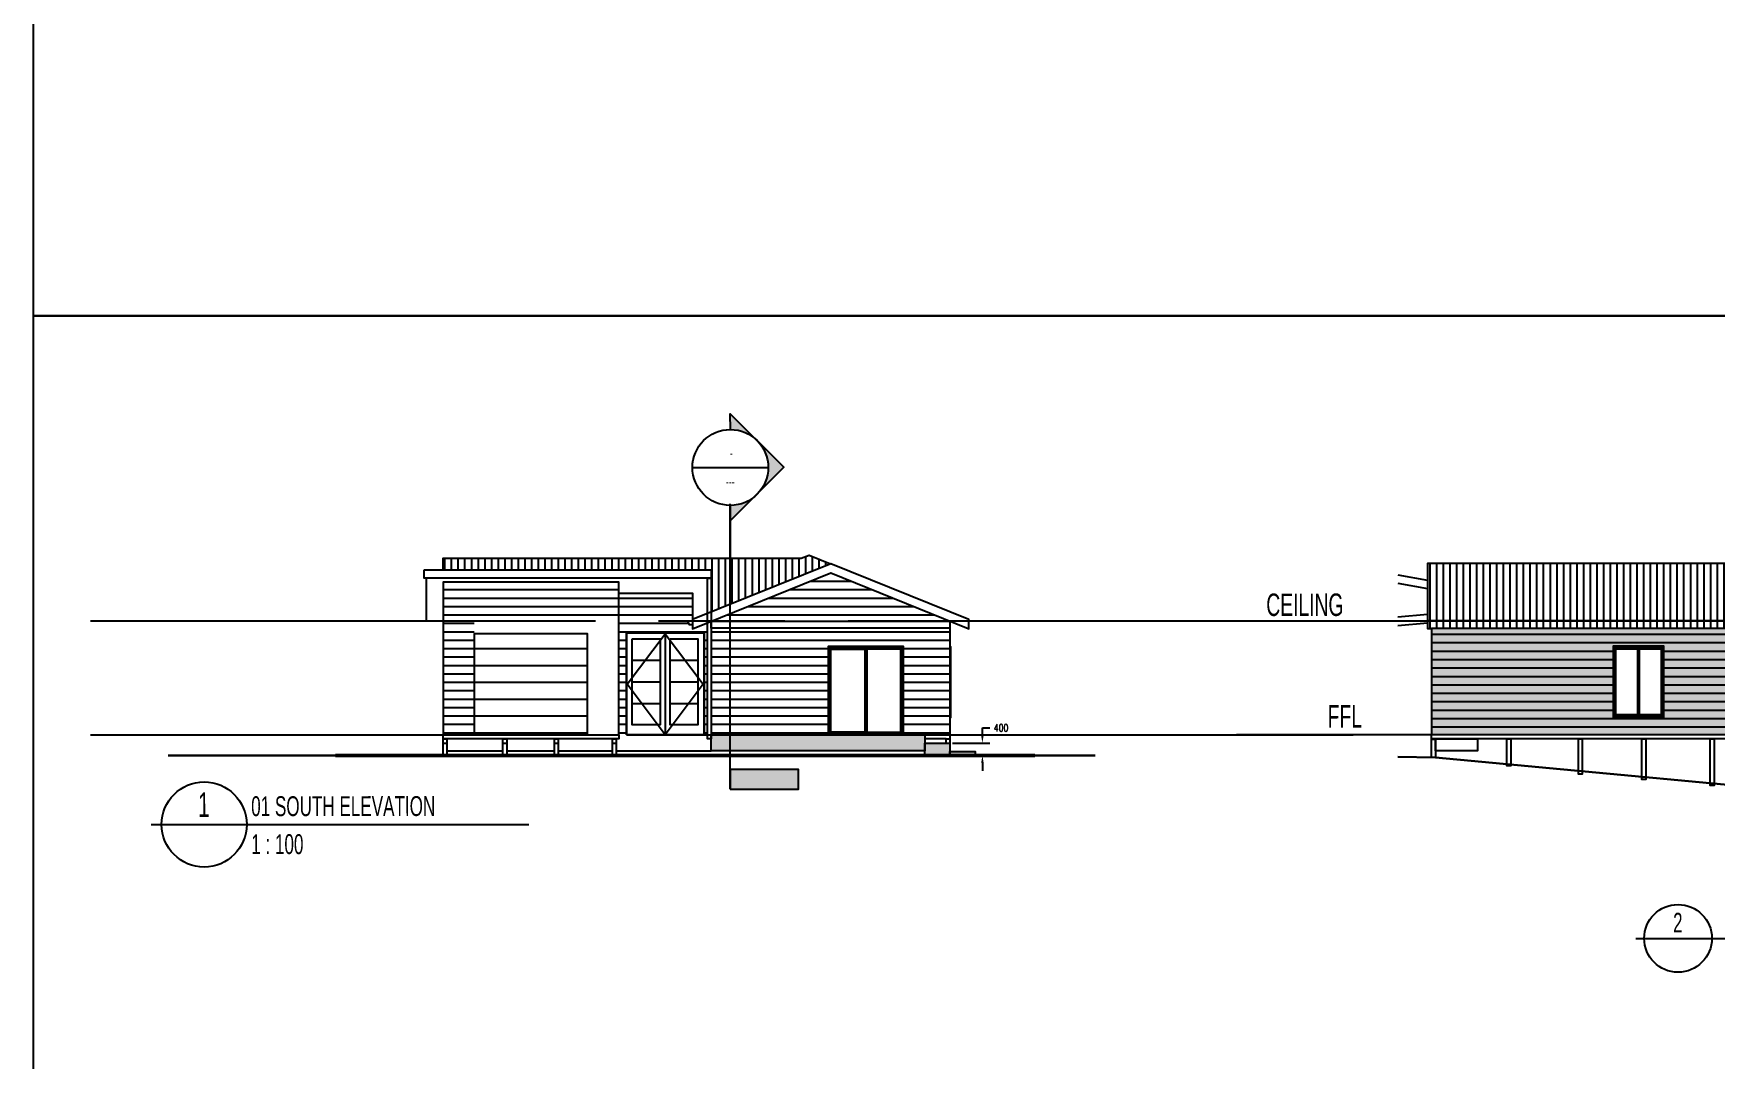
# Model space of a CAD drawing. Header units: inches. Extents: x 26998 to 46838, y -509 to 4343.
# Drawn here: x 37995.35 to 38035.31, y 866.87 to 891.24 of the extents above; entities that cross this region are included whole.
import ezdxf

# ---------------------------------------------------------------- set-up
doc = ezdxf.new("R2010")
doc.units = ezdxf.units.IN
doc.header["$LTSCALE"] = 0.5
doc.header["$MEASUREMENT"] = 0
doc.linetypes.add('ACAD_ISO08W100', pattern=[36, 24, -3, 6, -3])
doc.layers.get('Defpoints').update_dxf_attribs({"color": 140})
doc.layers.add('A-MUROS', color=1, linetype='Continuous')
doc.layers.add('NUEVO DIBUJO', color=2, linetype='Continuous')
doc.styles.get("Standard").update_dxf_attribs({"font": 'romans.shx', "width": 0.75})
doc.dimstyles.get("Standard").update_dxf_attribs({"dimtxt": 0.18, "dimasz": 0.18, "dimexe": 0.18, "dimexo": 0.0625, "dimgap": 0.09, "dimtad": 0, "dimtih": 1, "dimtoh": 1, "dimdec": 4, "dimzin": 0, "dimdsep": 46, "dimtxsty": 'Standard', "dimcen": 0.09, "dimadec": 0, "dimazin": 0, "dimtfac": 1, "dimtdec": 4, "dimtofl": 0, "dimtmove": 0, "dimatfit": 3, "dimfxl": 1, "dimtolj": 1, "dimtzin": 0, "dimarcsym": 0})
pattern_1 = [(0, (37732.39393, 599.03174), (0, 0.2), [])]

# ---------------------------------------------------------------- blocks, each defined once
blk = doc.blocks.new('*D512')
at = {"layer": 'Defpoints', "color": 0, "transparency": 16777216}
for p in [(38017.12, 874.388), (38017.895, 874.388), (38017.723, 874.09)]:
    blk.add_point(p, dxfattribs=at)
at = {"layer": 'NUEVO DIBUJO', "color": 0, "lineweight": -2, "transparency": 16777216}
for p, q in [((38017.895, 874.568), (38017.895, 874.748)), ((38017.895, 874.748), (38018.075, 874.748)), ((38017.183, 874.388), (38018.075, 874.388)), ((38017.785, 874.09), (38018.075, 874.09)), ((38017.895, 873.91), (38017.895, 873.73))]:
    blk.add_line(p, q, dxfattribs=at)
at = {"layer": 'NUEVO DIBUJO', "color": 0, "transparency": 16777216}
for points in [[(38017.865, 874.568), (38017.925, 874.568), (38017.895, 874.388)], [(38017.865, 873.91), (38017.925, 873.91), (38017.895, 874.09)]]:
    blk.add_solid(points, dxfattribs=at)
at = {"layer": 'NUEVO DIBUJO', "color": 0, "transparency": 16777216, "insert": (38018.339, 874.748), "char_height": 0.18, "attachment_point": 5}
blk.add_mtext('\\A1;400', dxfattribs=at)

msp = doc.modelspace()

# ---------------------------------------------------------------- hatches: boundary and pattern name
at = {"true_color": 0x939598}
h = msp.add_hatch(dxfattribs=at)
h.set_pattern_fill('LINE', color=252, scale=0.05, angle=90)
h.set_pattern_definition([(90, (37732.39393, 599.03174), (-0.15875, 1e-17), [])])
h.paths.add_polyline_path([(38014.2902854, 878.6449256), (38013.7762107, 878.854454), (38013.5924619, 878.7784666), (38011.9045507, 878.7784666), (38011.9045507, 878.5688436), (38011.9045507, 877.6806906)])
h.paths.add_polyline_path([(38011.9045507, 878.5688436), (38011.9045507, 878.7784666), (38005.0839628, 878.7784666), (38005.0839628, 878.505691), (38011.4541713, 878.505691), (38011.4541713, 878.3026081), (38011.4541713, 877.4986622), (38011.9045507, 877.6806906)])
h = msp.add_hatch(dxfattribs=at)
h.set_pattern_fill('LINE', color=252, scale=0.05, angle=90)
h.set_pattern_definition([(90, (37760.24249, 607.17199), (-0.15875, 1e-17), [])])
h.paths.add_polyline_path([(38047.151321, 878.8546039), (38036.9097894, 878.8543042), (38036.39677, 878.6513711), (38028.4657457, 878.6513711), (38028.4657457, 877.2873435), (38047.151321, 877.2873435)])
h.paths.add_polyline_path([(38047.151321, 877.2873435), (38028.4657457, 877.2873435), (38028.4657457, 877.1097396), (38028.5673621, 877.1097396), (38046.5548118, 877.1095897), (38047.151321, 877.1095897)])
at = {"layer": 'NUEVO DIBUJO'}
h = msp.add_hatch(color=3, dxfattribs=at)
h.dxf.hatch_style = 1
h.paths.add_polyline_path([(38011.9045507, 882.2096724), (38011.9108459, 881.8352595, -0.183582479), (38012.5083001, 881.6058521)])
h.paths.add_polyline_path([(38013.1735566, 880.9405174), (38012.5792491, 881.5348948, -0.1844551951), (38012.8085913, 880.9343718, -0.1639079338), (38012.6249646, 880.3892687)])
h.paths.add_polyline_path([(38012.4562601, 880.2197471, -0.1660457928), (38011.9045507, 880.0334841), (38011.9045507, 879.6653659)])
at = {"layer": 'NUEVO DIBUJO', "true_color": 0x636466}
h = msp.add_hatch(dxfattribs=at)
h.set_pattern_fill('_USER', color=251, scale=0.2, pattern_type=0)
h.set_pattern_definition(pattern_1)
h.paths.add_polyline_path([(38005.0839628, 878.2074364), (38005.0839628, 877.2873435), (38009.2589276, 877.2873435), (38009.2589276, 878.2074364)])
h = msp.add_hatch(dxfattribs=at)
h.set_pattern_fill('_USER', color=251, scale=0.2, pattern_type=0)
h.set_pattern_definition(pattern_1)
h.paths.add_polyline_path([(38017.115689, 877.2873435), (38014.2902877, 878.4294038), (38011.9045507, 877.465059), (38011.9045507, 877.2873435)])
h = msp.add_hatch(dxfattribs=at)
h.set_pattern_fill('_USER', color=251, scale=0.2, pattern_type=0)
h.set_pattern_definition(pattern_1)
h.paths.add_polyline_path([(38011.0099368, 877.9472505), (38009.2589276, 877.9472505), (38009.2589276, 877.2873435), (38011.0099368, 877.2873435), (38011.0099368, 877.3191173)])
h = msp.add_hatch(dxfattribs=at)
h.set_pattern_fill('_USER', color=251, scale=0.2, pattern_type=0)
h.set_pattern_definition(pattern_1)
h.paths.add_polyline_path([(38011.9045507, 877.465059), (38011.4648922, 877.2873435), (38011.9045507, 877.2873435)])
h = msp.add_hatch(dxfattribs=at)
h.set_pattern_fill('_USER', color=251, scale=0.2, pattern_type=0)
h.set_pattern_definition(pattern_1)
h.paths.add_polyline_path([(38005.0839628, 874.5846173), (38005.8198573, 874.5846173), (38005.8198573, 877.2873435), (38005.0839628, 877.2873435)])
h = msp.add_hatch(dxfattribs=at)
h.set_pattern_fill('_USER', color=251, scale=0.4, pattern_type=0)
h.set_pattern_definition([(0, (37732.39393, 599.03174), (0, 0.4), [])])
h.paths.add_polyline_path([(38008.5164385, 876.9827941), (38005.8198573, 876.9827941), (38005.8198573, 874.5846173), (38008.5164385, 874.5846173)])
h = msp.add_hatch(dxfattribs=at)
h.set_pattern_fill('_USER', color=251, scale=0.2, pattern_type=0)
h.set_pattern_definition(pattern_1)
h.paths.add_polyline_path([(38011.0099368, 877.1923217), (38010.9339494, 877.1923217), (38010.8982459, 877.2873435), (38009.2589276, 877.2873435), (38009.2589276, 874.5846173), (38009.4365314, 874.5846173), (38009.4365314, 877.0082731), (38011.2827124, 877.0082731), (38011.2827124, 874.5846173), (38011.3652944, 874.5846173), (38011.3652944, 877.2470848), (38011.0099368, 877.1034448)])
h = msp.add_hatch(dxfattribs=at)
h.set_pattern_fill('_USER', color=251, scale=0.2, pattern_type=0)
h.set_pattern_definition(pattern_1)
h.paths.add_polyline_path([(38011.9045507, 877.1160344), (38011.4541713, 877.1160344), (38011.4541713, 874.5846173), (38011.9045507, 874.5846173)])
h = msp.add_hatch(dxfattribs=at)
h.set_pattern_fill('_USER', color=251, scale=0.2, pattern_type=0)
h.set_pattern_definition(pattern_1)
h.paths.add_polyline_path([(38014.2268899, 876.6846894), (38016.0222626, 876.6846894), (38016.0222626, 874.5846173), (38016.5236001, 874.5846173), (38017.1201093, 874.5846173), (38017.1201093, 877.1160344), (38011.9045507, 877.1160344), (38011.9045507, 874.5846173), (38014.2268899, 874.5846173)])
h = msp.add_hatch(dxfattribs=at)
h.set_pattern_fill('_USER', color=251, scale=0.2, pattern_type=0)
h.set_pattern_definition([(0, (37760.2425, 607.17199), (0, 0.2), [])])
h.paths.add_polyline_path([(38028.5672122, 877.1095897), (38028.5672122, 874.5907623), (38041.9993101, 874.5907623), (38041.9993101, 876.6908343), (38042.3988814, 876.6908343), (38042.3988814, 874.5907623), (38046.5548118, 874.5907623), (38046.5548118, 877.1095897)])
h.paths.add_polyline_path([(38039.8800539, 875.1935663), (38038.2811695, 875.1935663), (38038.2811695, 876.6908343), (38039.8800539, 876.6908343)], flags=16)
h.paths.add_polyline_path([(38039.8610195, 875.2124507), (38038.3002038, 875.2124507), (38038.3002038, 876.6719498), (38039.8610195, 876.6719498)], flags=0)
h.paths.add_polyline_path([(38039.8165062, 875.2569641), (38039.099646, 875.2569641), (38039.099646, 876.6274365), (38039.8165062, 876.6274365)], flags=0)
h.paths.add_polyline_path([(38042.6971359, 876.6908343), (38044.0929375, 876.6908343), (38044.0929375, 875.9930085), (38042.6971359, 875.9930085)], flags=16)
h.paths.add_polyline_path([(38042.7161703, 876.6719498), (38044.0739031, 876.6719498), (38044.0739031, 876.0120428), (38042.7161703, 876.0120428)], flags=0)
h.paths.add_polyline_path([(38042.7605338, 876.6274365), (38044.0295396, 876.6274365), (38044.0295396, 876.0564063), (38042.7605338, 876.0564063)], flags=0)
h.paths.add_polyline_path([(38039.0552825, 875.2569641), (38038.3445673, 875.2569641), (38038.3445673, 876.6274365), (38039.0552825, 876.6274365)], flags=0)
h.paths.add_polyline_path([(38044.2579517, 876.6908343), (38045.6539031, 876.6908343), (38045.6539031, 875.9930085), (38044.2579517, 875.9930085)], flags=16)
h.paths.add_polyline_path([(38044.276986, 876.6719498), (38045.6347189, 876.6719498), (38045.6347189, 876.0120428), (38044.276986, 876.0120428)], flags=0)
h.paths.add_polyline_path([(38044.3149048, 876.6274365), (38045.5903554, 876.6274365), (38045.5903554, 876.0564063), (38044.3149048, 876.0564063)], flags=0)
h.paths.add_polyline_path([(38034.0808755, 874.9904834), (38032.8817122, 874.9904834), (38032.8817122, 876.6908343), (38034.0808755, 876.6908343)], flags=16)
h.paths.add_polyline_path([(38034.0618412, 875.0095177), (38032.9007465, 875.0095177), (38032.9007465, 876.6719498), (38034.0618412, 876.6719498)], flags=0)
h.paths.add_polyline_path([(38034.0174777, 875.0538812), (38033.5035506, 875.0538812), (38033.5035506, 876.6274365), (38034.0174777, 876.6274365)], flags=0)
h.paths.add_polyline_path([(38033.4591871, 875.0538812), (38032.94511, 875.0538812), (38032.94511, 876.6274365), (38033.4591871, 876.6274365)], flags=0)
h = msp.add_hatch(color=251, dxfattribs=at)
h.dxf.hatch_style = 1
h.paths.add_polyline_path([(38032.8817122, 874.9904834), (38034.0808755, 874.9904834), (38034.0808755, 876.6908343), (38032.8817122, 876.6908343)], flags=16)
h.paths.add_polyline_path([(38032.9007465, 875.0095177), (38034.0618412, 875.0095177), (38034.0618412, 876.6719498), (38032.9007465, 876.6719498)], flags=0)
h.paths.add_polyline_path([(38032.9134861, 875.0222572), (38034.0492515, 875.0222572), (38034.0492515, 876.6590604), (38032.9134861, 876.6590604)], flags=0)
h.paths.add_polyline_path([(38032.94511, 875.0538812), (38033.4591871, 875.0538812), (38033.4591871, 876.6274365), (38032.94511, 876.6274365)], flags=0)
h.paths.add_polyline_path([(38033.5035506, 876.6274365), (38034.0174777, 876.6274365), (38034.0174777, 875.0538812), (38033.5035506, 875.0538812)], flags=0)
h.paths.add_polyline_path([(38038.2811695, 875.1935663), (38039.8800539, 875.1935663), (38039.8800539, 876.6908343), (38038.2811695, 876.6908343)], flags=16)
h.paths.add_polyline_path([(38038.3002038, 875.2124507), (38039.8610195, 875.2124507), (38039.8610195, 876.6719498), (38038.3002038, 876.6719498)], flags=0)
h.paths.add_polyline_path([(38038.3129433, 875.2253401), (38039.8484299, 875.2253401), (38039.8484299, 876.6590604), (38038.3129433, 876.6590604)], flags=0)
h.paths.add_polyline_path([(38039.8165062, 876.6274365), (38039.099646, 876.6274365), (38039.099646, 875.2569641), (38039.8165062, 875.2569641)], flags=0)
h.paths.add_polyline_path([(38039.0552825, 876.6274365), (38039.0552825, 875.2569641), (38038.3445673, 875.2569641), (38038.3445673, 876.6274365)], flags=0)
h.paths.add_polyline_path([(38028.5672122, 874.5907623), (38041.9993101, 874.5907623), (38041.9993101, 876.6908343), (38042.3988814, 876.6908343), (38042.3988814, 874.5907623), (38046.5548118, 874.5907623), (38046.5548118, 877.1095897), (38028.5672122, 877.1095897)])
h.paths.add_polyline_path([(38042.6971359, 875.9930085), (38044.0929375, 875.9930085), (38044.0929375, 876.6908343), (38042.6971359, 876.6908343)], flags=16)
h.paths.add_polyline_path([(38042.7161703, 876.0120428), (38044.0739031, 876.0120428), (38044.0739031, 876.6719498), (38042.7161703, 876.6719498)], flags=0)
h.paths.add_polyline_path([(38044.0295396, 876.6274365), (38042.7605338, 876.6274365), (38042.7605338, 876.0564063), (38044.0295396, 876.0564063)], flags=0)
at = {"layer": 'NUEVO DIBUJO'}
h = msp.add_hatch(color=4, dxfattribs=at)
h.dxf.hatch_style = 1
h.paths.add_polyline_path([(38014.2268899, 874.5846173), (38016.0222626, 874.5846173), (38016.0222626, 876.6846894), (38014.2268899, 876.6846894)])
h.paths.add_polyline_path([(38014.2456245, 874.6035018), (38016.0033782, 874.6035018), (38016.0033782, 876.665655), (38014.2456245, 876.665655)], flags=16)
h.paths.add_polyline_path([(38015.9906386, 876.6527656), (38014.2585139, 876.6527656), (38014.2585139, 874.6162413), (38015.9906386, 874.6162413)], flags=0)
h.paths.add_polyline_path([(38015.1468329, 874.6480152), (38015.9588648, 874.6480152), (38015.9588648, 876.6212915), (38015.1468329, 876.6212915)], flags=0)
h.paths.add_polyline_path([(38015.1024694, 876.6212915), (38015.1024694, 874.6480152), (38014.2902877, 874.6480152), (38014.2902877, 876.6212915)], flags=0)
at = {"layer": 'NUEVO DIBUJO', "true_color": 0x636466}
h = msp.add_hatch(color=251, dxfattribs=at)
h.dxf.hatch_style = 1
h.paths.add_polyline_path([(38017.1389938, 876.6846894), (38017.1201093, 876.6846894), (38017.1201093, 874.9841886), (38017.1389938, 874.9841886)])
h = msp.add_hatch(color=251, dxfattribs=at)
h.dxf.hatch_style = 1
h.paths.add_polyline_path([(38011.9045507, 874.5846173), (38011.4541713, 874.5846173), (38011.4541713, 874.2039306), (38011.9045507, 874.2039306)])
h.paths.add_polyline_path([(38016.5236001, 874.5846173), (38011.9045507, 874.5846173), (38011.9045507, 874.2039306), (38016.5236001, 874.2039306)])
h.paths.add_polyline_path([(38017.1201093, 874.3876794), (38016.5236001, 874.3876794), (38016.5236001, 874.0897245), (38017.1201093, 874.0897245)])
h.paths.add_polyline_path([(38017.7227634, 874.1847463), (38017.1201093, 874.1847463), (38017.1201093, 874.0897245), (38017.7227634, 874.0897245)])
h = msp.add_hatch(color=251, dxfattribs=at)
h.dxf.hatch_style = 1
h.paths.add_polyline_path([(38013.5237548, 873.2933046), (38013.5237548, 873.7580448), (38011.9045507, 873.7580448), (38011.9045507, 873.2933046)])

# ---------------------------------------------------------------- linework, layer by layer
at = {"color": 3}
for p, q in [((38011.9108456, 881.8352805), (38011.9108456, 881.8352805)), ((38011.0068049, 880.9343718), (38012.8085913, 880.9343718)), ((38011.9045507, 880.033463), (38011.9045507, 879.6653659)), ((38011.9045507, 880.033463), (38011.9045507, 879.6653659)), ((38011.9045507, 880.033463), (38011.9045507, 878.5688436))]:
    msp.add_line(p, q, dxfattribs=at)
msp.add_lwpolyline([(38011.9108456, 881.8352805), (38011.9045507, 882.2096724), (38013.1735566, 880.9405174), (38011.9045507, 879.6653659), (38011.9045507, 880.0396293)], dxfattribs=at)
msp.add_circle((38011.9076981, 880.9343718), 0.9008932, dxfattribs=at)
at = {"layer": 'A-MUROS'}
for points in [[(38005.0839628, 878.505691), (38005.0839628, 878.7784666), (38013.5924619, 878.7784666), (38013.7762107, 878.854454), (38014.2899155, 878.6450763)], [(38011.0099368, 877.3191173), (38011.0099368, 877.1034448), (38014.2902877, 878.4294038), (38017.5550723, 877.1097396), (38017.5704887, 877.1034448), (38017.5704887, 877.3191173), (38014.2906584, 878.6450763), (38011.0099368, 877.3191173)], [(38046.5548118, 877.1095897), (38047.151321, 877.1095897), (38047.151321, 878.8546039), (38036.9097894, 878.8543042), (38036.39677, 878.6513711), (38028.4657457, 878.6513711), (38028.4657457, 877.1097396), (38028.5673621, 877.1097396)]]:
    msp.add_lwpolyline(points, dxfattribs=at)
for points in [[(38004.6335834, 878.505691), (38011.4541713, 878.505691), (38011.4541713, 878.3026081), (38004.6335834, 878.3026081)], [(38005.0839628, 874.5846173), (38009.2589276, 874.5846173), (38009.2589276, 874.4892958), (38005.0839628, 874.4892958)], [(38028.5673621, 874.5907623), (38046.5548118, 874.5907623), (38046.5548118, 874.4891459), (38028.5673621, 874.4891459)]]:
    msp.add_lwpolyline(points, close=True, dxfattribs=at)
at = {"layer": 'NUEVO DIBUJO', "color": 3}
msp.add_line((38011.9045507, 873.2933046), (38011.9045507, 880.0728016), dxfattribs=at)
at = {"layer": 'NUEVO DIBUJO', "color": 1}
msp.add_line((38004.6815143, 878.3026081), (38004.6815143, 877.2873435), dxfattribs=at)
at = {"layer": 'NUEVO DIBUJO', "color": 3, "linetype": 'ACAD_ISO08W100'}
for p, q in [((37996.7025591, 877.2873435), (38027.1131369, 877.2873435)), ((38023.9292784, 877.2873435), (38054.3398562, 877.2873435)), ((37996.7025591, 874.5846173), (38027.1131369, 874.5846173)), ((38023.9292784, 874.5907623), (38054.3398562, 874.5907623))]:
    msp.add_line(p, q, dxfattribs=at)
at = {"layer": 'NUEVO DIBUJO', "color": 2}
for p, q in [((38004.6815143, 877.2873435), (38005.0839628, 877.2873435)), ((38010.3596219, 877.0082731), (38010.3596219, 874.5846173)), ((38017.1201093, 877.2855568), (38017.1201093, 874.3942739)), ((38009.5760666, 876.3548108), (38010.2359737, 876.3548108)), ((38010.4769754, 876.3548108), (38011.1368824, 876.3548108)), ((38009.5760666, 875.8407338), (38010.2359737, 875.8407338)), ((38010.4769754, 875.8407338), (38011.1368824, 875.8407338)), ((38009.5760666, 875.3268066), (38010.2359737, 875.3268066)), ((38010.4769754, 875.3268066), (38011.1368824, 875.3268066)), ((38005.1728397, 874.2039306), (38006.5050935, 874.2039306)), ((38006.5939703, 874.2039306), (38007.7297358, 874.2039306)), ((38007.8186127, 874.2039306), (38009.106503, 874.2039306)), ((38009.19523, 874.2039306), (38011.4541713, 874.2039306)), ((37998.1450878, 872.4527714), (38007.1211833, 872.4527714)), ((38033.4185685, 869.7474018), (38040.5609971, 869.7474018))]:
    msp.add_line(p, q, dxfattribs=at)
at = {"layer": 'NUEVO DIBUJO', "color": 2, "lineweight": 30}
for p, q in [((38028.4657457, 877.2873435), (38047.151321, 877.2873435)), ((38020.5751401, 874.0897245), (37998.5478656, 874.0897245))]:
    msp.add_line(p, q, dxfattribs=at)
at = {"layer": 'NUEVO DIBUJO', "color": 2, "lineweight": 50}
msp.add_line((38002.5283836, 874.0897245), (38019.1428102, 874.0897245), dxfattribs=at)
at = {"layer": 'NUEVO DIBUJO', "color": 2}
for points in [[(37995.3547636, 927.6091075), (38057.1833403, 927.6091075), (38057.1833403, 884.5348533), (37995.3547636, 884.5348533)], [(37995.3547636, 884.5348533), (38057.1833403, 884.5348533), (38057.1833403, 841.4605991), (37995.3547636, 841.4605991)], [(38005.8198573, 874.5846173), (38008.5164385, 874.5846173), (38008.5164385, 876.9827941), (38005.8198573, 876.9827941)], [(38009.5760666, 876.8622932), (38010.2359737, 876.8622932), (38010.2359737, 874.8191743), (38009.5760666, 874.8191743)], [(38010.4769754, 876.8622932), (38011.1368824, 876.8622932), (38011.1368824, 874.8191743), (38010.4769754, 874.8191743)], [(38032.8817122, 874.9904834), (38034.0808755, 874.9904834), (38034.0808755, 876.6908343), (38032.8817122, 876.6908343)], [(38011.4541713, 874.5846173), (38016.5236001, 874.5846173), (38016.5236001, 874.2039306), (38011.4541713, 874.2039306)], [(38005.0839628, 874.4892958), (38005.1728397, 874.4892958), (38005.1728397, 874.0897245), (38005.0839628, 874.0897245)], [(38005.0839628, 874.3876794), (38005.1728397, 874.3876794), (38005.1728397, 874.0897245), (38005.0839628, 874.0897245)], [(38006.5050935, 874.4892958), (38006.5939703, 874.4892958), (38006.5939703, 874.0897245), (38006.5050935, 874.0897245)], [(38006.5050935, 874.3876794), (38006.5939703, 874.3876794), (38006.5939703, 874.0897245), (38006.5050935, 874.0897245)], [(38007.7297358, 874.4892958), (38007.8186127, 874.4892958), (38007.8186127, 874.0897245), (38007.7297358, 874.0897245)], [(38007.7297358, 874.3876794), (38007.8186127, 874.3876794), (38007.8186127, 874.0897245), (38007.7297358, 874.0897245)], [(38009.106503, 874.4892958), (38009.1953799, 874.4892958), (38009.1953799, 874.0897245), (38009.106503, 874.0897245)], [(38009.106503, 874.3876794), (38009.1953799, 874.3876794), (38009.1953799, 874.0897245), (38009.106503, 874.0897245)], [(38016.5236001, 874.3876794), (38017.1201093, 874.3876794), (38017.1201093, 874.0897245), (38016.5236001, 874.0897245)], [(38017.1201093, 874.1847463), (38017.7227634, 874.1847463), (38017.7227634, 874.0897245), (38017.1201093, 874.0897245)], [(38028.5673621, 874.4828511), (38028.656239, 874.4828511), (38028.656239, 874.0452112), (38028.5673621, 874.0452112)], [(38028.656239, 874.4891459), (38029.6584643, 874.4891459), (38029.6584643, 874.2037807), (38028.656239, 874.2037807)], [(38030.35644, 874.4891459), (38030.445167, 874.4891459), (38030.445167, 873.8421283), (38030.35644, 873.8421283)], [(38032.0570907, 874.4891459), (38032.1458177, 874.4891459), (38032.1458177, 873.6517849), (38032.0570907, 873.6517849)], [(38033.5606536, 874.4891459), (38033.6558253, 874.4891459), (38033.6558253, 873.5187519), (38033.5606536, 873.5187519)], [(38035.185017, 874.4891459), (38035.2800388, 874.4891459), (38035.2800388, 873.3767005), (38035.185017, 873.3767005)], [(38011.9045507, 873.2933046), (38013.5237548, 873.2933046), (38013.5237548, 873.7580448), (38011.9045507, 873.7580448)]]:
    msp.add_lwpolyline(points, close=True, dxfattribs=at)
at = {"layer": 'NUEVO DIBUJO', "color": 1}
for points in [[(38005.0839628, 874.5846173), (38009.2589276, 874.5846173), (38009.2589276, 878.2074364), (38005.0839628, 878.2074364)], [(38011.4541713, 877.28301), (38017.1201093, 877.28301), (38017.1201093, 877.1160344), (38011.4541713, 877.1160344)], [(38028.5672122, 874.5907623), (38046.5548118, 874.5907623), (38046.5548118, 877.1095897), (38028.5672122, 877.1095897)]]:
    msp.add_lwpolyline(points, close=True, dxfattribs=at)
at = {"layer": 'NUEVO DIBUJO', "color": 2}
for points in [[(38011.4541713, 874.4892958), (38011.3652944, 874.4892958), (38011.3652944, 878.3026081), (38011.4541713, 878.3026081), (38011.4541713, 874.4892958)], [(38027.7679199, 878.3848904), (38028.4657457, 878.2580947)], [(38027.7679199, 878.1818075), (38028.4657457, 878.0550118)], [(38027.7679199, 877.3823653), (38028.4657457, 877.445913)], [(38009.4555658, 875.7837806), (38010.3564745, 876.9827941), (38011.2575331, 875.7837806), (38010.3564745, 874.5846173), (38009.4555658, 875.7837806)], [(38011.0099368, 877.1923217), (38010.9339494, 877.1923217), (38010.8958807, 877.2936383)], [(38027.7679199, 877.1792824), (38028.4657457, 877.24298)], [(38017.1201093, 876.6846894), (38017.1389938, 876.6846894), (38017.1389938, 874.9841886), (38017.1201093, 874.9841886)], [(38017.0312324, 874.3876794), (38017.0312324, 874.4892958), (38016.5236001, 874.4892958)], [(38017.0312324, 874.4892958), (38017.1201093, 874.4892958)]]:
    msp.add_lwpolyline(points, dxfattribs=at)
at = {"layer": 'NUEVO DIBUJO', "color": 1}
msp.add_lwpolyline([(38009.2589276, 877.9472505), (38011.0099368, 877.9472505), (38011.0099368, 877.3191173)], dxfattribs=at)
at = {"layer": 'NUEVO DIBUJO', "color": 2, "lineweight": 30}
msp.add_lwpolyline([(38009.4365314, 874.5846173), (38011.2827124, 874.5846173), (38011.2827124, 877.0082731), (38009.4365314, 877.0082731)], close=True, dxfattribs=at)
at = {"layer": 'NUEVO DIBUJO', "color": 4}
for points in [[(38014.2268899, 874.5846173), (38016.0222626, 874.5846173), (38016.0222626, 876.6846894), (38014.2268899, 876.6846894)], [(38014.2456245, 876.665655), (38016.0033782, 876.665655), (38016.0033782, 874.6035018), (38014.2456245, 874.6035018)], [(38015.9906386, 874.6162413), (38014.2585139, 874.6162413), (38014.2585139, 876.6527656), (38015.9906386, 876.6527656)], [(38014.2902877, 876.6212915), (38015.1024694, 876.6212915), (38015.1024694, 874.6480152), (38014.2902877, 874.6480152)], [(38015.1468329, 874.6480152), (38015.9588648, 874.6480152), (38015.9588648, 876.6212915), (38015.1468329, 876.6212915)], [(38032.9134861, 876.6590604), (38034.0492515, 876.6590604), (38034.0492515, 875.0222572), (38032.9134861, 875.0222572)], [(38032.94511, 876.6274365), (38033.4591871, 876.6274365), (38033.4591871, 875.0538812), (38032.94511, 875.0538812)], [(38034.0174777, 875.0538812), (38033.5035506, 875.0538812), (38033.5035506, 876.6274365), (38034.0174777, 876.6274365)]]:
    msp.add_lwpolyline(points, close=True, dxfattribs=at)
at = {"layer": 'NUEVO DIBUJO', "color": 4, "lineweight": 35}
msp.add_lwpolyline([(38032.9007465, 875.0095177), (38034.0618412, 875.0095177), (38034.0618412, 876.6719498), (38032.9007465, 876.6719498)], close=True, dxfattribs=at)
at = {"layer": 'NUEVO DIBUJO', "color": 2, "lineweight": 30}
msp.add_lwpolyline([(38027.7614752, 874.0578008), (38028.656239, 874.0452112), (38042.8811845, 872.7128075), (38043.3696326, 872.008537), (38046.5802908, 872.008537), (38048.9341041, 871.7672355)], dxfattribs=at)
at = {"layer": 'NUEVO DIBUJO', "color": 2}
for centre, radius in [((37999.4052853, 872.4527714), 1.0105357), ((38034.4213286, 869.7474018), 0.8041001)]:
    msp.add_circle(centre, radius, dxfattribs=at)

# ---------------------------------------------------------------- texts
at = {"color": 2, "linetype": 'ByBlock', "attachment_point": 1, "rotation": 0.05406191}
for s, width, gutter_width, insert, char_height in [('{\\fArial Narrow|b0|i0|c0|p34;CEILING}', 12.895706027, 1.8786291, (38024.6392275, 877.938704), 0.533041701), ('{\\fArial Narrow|b0|i0|c0|p34;FFL}', 18.295120103, 2.6652085, (38026.098358, 875.2872273), 0.533041701), ('{\\fArial Narrow|b0|i0|c0|p34;1 }', 19.994489239, 2.9127703, (37999.2594771, 873.2156875), 0.582554063), ('{\\fArial Narrow|b0|i0|c0|p34;01 SOUTH ELEVATION}', 16.206404842, 2.3609273, (38000.523356, 873.1226983), 0.472185455), ('{\\fArial Narrow|b0|i0|c0|p34;1 : 100}', 16.206404842, 2.3609273, (38000.523356, 872.2208817), 0.472185455), ('{\\fArial Narrow|b0|i0|c0|p34;2 }', 15.90994782, 2.3177398, (38034.3053066, 870.3544668), 0.463547963)]:
    msp.add_mtext_dynamic_manual_height_columns(s, width=width, gutter_width=gutter_width, heights=[0], dxfattribs=dict(at, insert=insert, char_height=char_height))
at = {"layer": 'NUEVO DIBUJO', "color": 3, "linetype": 'ByBlock', "char_height": 0.237109014, "attachment_point": 1, "rotation": 0.05406191}
for s, insert in [('{\\fArial Narrow|b0|i0|c0|p34;-}', (38011.8975037, 881.3948462)), ('{\\fArial Narrow|b0|i0|c0|p34;---}', (38011.8033653, 880.7166727))]:
    msp.add_mtext_dynamic_manual_height_columns(s, width=2.849665571, gutter_width=1.1855451, heights=[0], dxfattribs=dict(at, insert=insert))

# ---------------------------------------------------------------- dimensions: what is measured, and where the dimension line sits
at = {"layer": 'NUEVO DIBUJO', "color": 2}
dim = msp.add_linear_dim(base=(38017.8951099, 874.3876794), p1=(38017.7227634, 874.0897245), p2=(38017.1201093, 874.3876794), angle=90, text='400', dimstyle='Standard', dxfattribs=at)
dim.commit()
dim.dimension.update_dxf_attribs({"geometry": '*D512', "text_midpoint": (38018.3386814, 874.7476794)})

doc.saveas('drawing.dxf')
